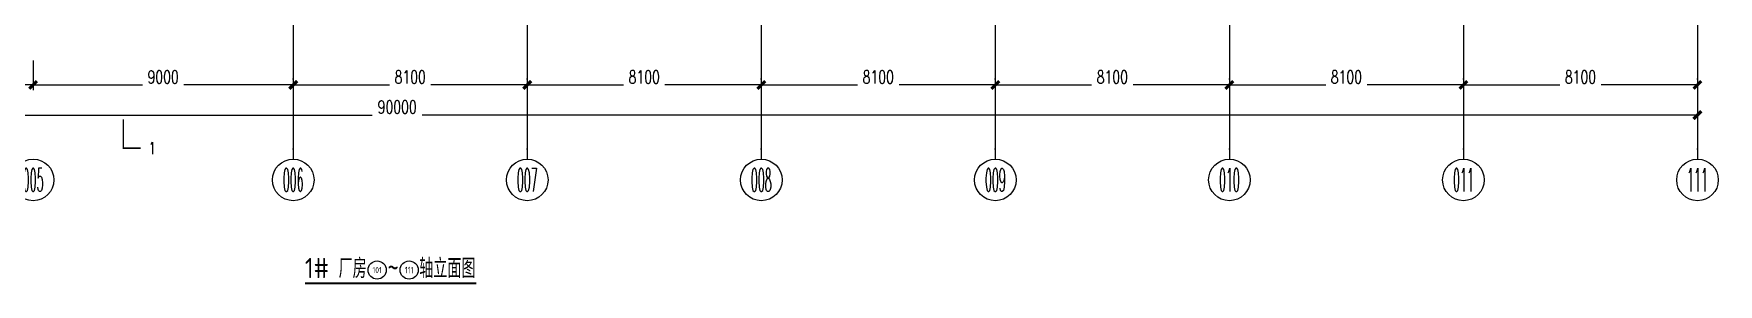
# Model space of a CAD drawing. Extents: x -2072575 to 87763, y 445513 to 805276.
# Drawn here: x -1997922 to -1939620, y 545166 to 553837 of the extents above; entities that cross this region are included whole.
import ezdxf
from ezdxf.enums import TextEntityAlignment as Align

# ---------------------------------------------------------------- set-up
doc = ezdxf.new("R2010")
doc.units = 0
doc.header["$LTSCALE"] = 1000
doc.linetypes.add('CENTER', pattern=[2, 1.25, -0.25, 0.25, -0.25])
doc.linetypes.add('DOTE', pattern=[2.42, 2, -0.2, 0.02, -0.2])
doc.layers.get('Defpoints').update_dxf_attribs({"color": 210})
for name, color, linetype in [('3符号', 3, 'Continuous'), ('A-AXIS-DOTE', 14, 'DOTE'), ('A-AXIS-DP', 126, 'Continuous'), ('DIM', 173, 'Continuous'), ('DIM_SYMB', 3, 'Continuous'), ('DOTE', 1, 'CENTER'), ('PUB_TEXT', 7, 'Continuous')]:
    doc.layers.add(name, color=color, linetype=linetype)
doc.styles.add('_TCH_AXIS', font='COMPLEX', dxfattribs={"bigfont": 'GBCBIG'})
doc.styles.add('_TCH_LABEL', font='COMPLEX', dxfattribs={"bigfont": 'GBCBIG'})
doc.styles.add('DHTEXT-1', font='romans.shx', dxfattribs={"width": 0.7, "bigfont": 'chinese.shx'})
doc.styles.get("Standard").update_dxf_attribs({"font": 'gbenor.shx', "bigfont": 'gbcbig.shx'})
doc.dimstyles.new('ZN180', dxfattribs={"dimscale": 180, "dimtxt": 2.5, "dimasz": 1.5, "dimexe": 1, "dimexo": 2, "dimgap": 0.9, "dimtad": 1, "dimdec": 0, "dimdsep": 46, "dimtxsty": 'DHTEXT-1', "dimblk": 'ARCHTICK', "dimcen": 2.5, "dimclrd": 173, "dimclre": 173, "dimclrt": 7, "dimazin": 2, "dimtfac": 1, "dimtdec": 0, "dimtix": 1, "dimtmove": 2, "dimatfit": 3, "dimfxl": 0, "dimarcsym": 0})

# ---------------------------------------------------------------- blocks, each defined once
blk = doc.blocks.new('_ArchTick')
at = {"color": 0, "linetype": 'ByBlock', "const_width": 0.4}
blk.add_lwpolyline([(-0.5, -0.5), (0.5, 0.5)], dxfattribs=at)
blk = doc.blocks.new('*D858')
at = {"layer": 'Defpoints', "color": 0, "ltscale": 1800, "transparency": 16777216}
for p in [(24300, -1577), (32400, -1577), (32400, -2784)]:
    blk.add_point(p, dxfattribs=at)
at = {"layer": 'DIM', "color": 173, "linetype": 'ByBlock', "lineweight": -2, "ltscale": 1800, "transparency": 16777216}
for p, q in [((24300, -1937), (24300, -2964)), ((32400, -1937), (32400, -2964)), ((24300, -2784), (27633, -2784)), ((32400, -2784), (29067, -2784))]:
    blk.add_line(p, q, dxfattribs=at)
at = {"layer": 'DIM', "color": 173, "lineweight": -2, "ltscale": 1800, "transparency": 16777216, "xscale": 270, "yscale": 270, "zscale": 270, "rotation": 180}
blk.add_blockref('_ArchTick', (24300, -2784), dxfattribs=at)
at = {"layer": 'DIM', "color": 173, "lineweight": -2, "ltscale": 1800, "transparency": 16777216, "xscale": 270, "yscale": 270, "zscale": 270}
blk.add_blockref('_ArchTick', (32400, -2784), dxfattribs=at)
at = {"layer": 'DIM', "color": 7, "ltscale": 1800, "transparency": 16777216, "insert": (28350, -2509), "char_height": 450, "attachment_point": 5, "style": 'DHTEXT-1'}
blk.add_mtext('8100', dxfattribs=at)
blk = doc.blocks.new('*D859')
at = {"layer": 'Defpoints', "color": 0, "ltscale": 1800, "transparency": 16777216}
for p in [(32400, -1577), (41400, -1577), (41400, -2784)]:
    blk.add_point(p, dxfattribs=at)
at = {"layer": 'DIM', "color": 173, "linetype": 'ByBlock', "lineweight": -2, "ltscale": 1800, "transparency": 16777216}
for p, q in [((32400, -1937), (32400, -2964)), ((41400, -1937), (41400, -2964)), ((32400, -2784), (36183, -2784)), ((41400, -2784), (37617, -2784))]:
    blk.add_line(p, q, dxfattribs=at)
at = {"layer": 'DIM', "color": 173, "lineweight": -2, "ltscale": 1800, "transparency": 16777216, "xscale": 270, "yscale": 270, "zscale": 270, "rotation": 180}
blk.add_blockref('_ArchTick', (32400, -2784), dxfattribs=at)
at = {"layer": 'DIM', "color": 173, "lineweight": -2, "ltscale": 1800, "transparency": 16777216, "xscale": 270, "yscale": 270, "zscale": 270}
blk.add_blockref('_ArchTick', (41400, -2784), dxfattribs=at)
at = {"layer": 'DIM', "color": 7, "ltscale": 1800, "transparency": 16777216, "insert": (36900, -2509), "char_height": 450, "attachment_point": 5, "style": 'DHTEXT-1'}
blk.add_mtext('9000', dxfattribs=at)
blk = doc.blocks.new('*D860')
at = {"layer": 'Defpoints', "color": 0, "ltscale": 1800, "transparency": 16777216}
for p in [(41400, -1577), (49500, -1577), (49500, -2784)]:
    blk.add_point(p, dxfattribs=at)
at = {"layer": 'DIM', "color": 173, "linetype": 'ByBlock', "lineweight": -2, "ltscale": 1800, "transparency": 16777216}
for p, q in [((41400, -1937), (41400, -2964)), ((49500, -1937), (49500, -2964)), ((41400, -2784), (44733, -2784)), ((49500, -2784), (46167, -2784))]:
    blk.add_line(p, q, dxfattribs=at)
at = {"layer": 'DIM', "color": 173, "lineweight": -2, "ltscale": 1800, "transparency": 16777216, "xscale": 270, "yscale": 270, "zscale": 270, "rotation": 180}
blk.add_blockref('_ArchTick', (41400, -2784), dxfattribs=at)
at = {"layer": 'DIM', "color": 173, "lineweight": -2, "ltscale": 1800, "transparency": 16777216, "xscale": 270, "yscale": 270, "zscale": 270}
blk.add_blockref('_ArchTick', (49500, -2784), dxfattribs=at)
at = {"layer": 'DIM', "color": 7, "ltscale": 1800, "transparency": 16777216, "insert": (45450, -2509), "char_height": 450, "attachment_point": 5, "style": 'DHTEXT-1'}
blk.add_mtext('8100', dxfattribs=at)
blk = doc.blocks.new('*D861')
at = {"layer": 'Defpoints', "color": 0, "ltscale": 1800, "transparency": 16777216}
for p in [(49500, -1577), (57600, -1577), (57600, -2784)]:
    blk.add_point(p, dxfattribs=at)
at = {"layer": 'DIM', "color": 173, "linetype": 'ByBlock', "lineweight": -2, "ltscale": 1800, "transparency": 16777216}
for p, q in [((49500, -1937), (49500, -2964)), ((57600, -1937), (57600, -2964)), ((49500, -2784), (52833, -2784)), ((57600, -2784), (54267, -2784))]:
    blk.add_line(p, q, dxfattribs=at)
at = {"layer": 'DIM', "color": 173, "lineweight": -2, "ltscale": 1800, "transparency": 16777216, "xscale": 270, "yscale": 270, "zscale": 270, "rotation": 180}
blk.add_blockref('_ArchTick', (49500, -2784), dxfattribs=at)
at = {"layer": 'DIM', "color": 173, "lineweight": -2, "ltscale": 1800, "transparency": 16777216, "xscale": 270, "yscale": 270, "zscale": 270}
blk.add_blockref('_ArchTick', (57600, -2784), dxfattribs=at)
at = {"layer": 'DIM', "color": 7, "ltscale": 1800, "transparency": 16777216, "insert": (53550, -2509), "char_height": 450, "attachment_point": 5, "style": 'DHTEXT-1'}
blk.add_mtext('8100', dxfattribs=at)
blk = doc.blocks.new('*D862')
at = {"layer": 'Defpoints', "color": 0, "ltscale": 1800, "transparency": 16777216}
for p in [(57600, -1577), (65700, -1577), (65700, -2784)]:
    blk.add_point(p, dxfattribs=at)
at = {"layer": 'DIM', "color": 173, "linetype": 'ByBlock', "lineweight": -2, "ltscale": 1800, "transparency": 16777216}
for p, q in [((57600, -1937), (57600, -2964)), ((65700, -1937), (65700, -2964)), ((57600, -2784), (60933, -2784)), ((65700, -2784), (62367, -2784))]:
    blk.add_line(p, q, dxfattribs=at)
at = {"layer": 'DIM', "color": 173, "lineweight": -2, "ltscale": 1800, "transparency": 16777216, "xscale": 270, "yscale": 270, "zscale": 270, "rotation": 180}
blk.add_blockref('_ArchTick', (57600, -2784), dxfattribs=at)
at = {"layer": 'DIM', "color": 173, "lineweight": -2, "ltscale": 1800, "transparency": 16777216, "xscale": 270, "yscale": 270, "zscale": 270}
blk.add_blockref('_ArchTick', (65700, -2784), dxfattribs=at)
at = {"layer": 'DIM', "color": 7, "ltscale": 1800, "transparency": 16777216, "insert": (61650, -2509), "char_height": 450, "attachment_point": 5, "style": 'DHTEXT-1'}
blk.add_mtext('8100', dxfattribs=at)
blk = doc.blocks.new('*D863')
at = {"layer": 'Defpoints', "color": 0, "ltscale": 1800, "transparency": 16777216}
for p in [(65700, -1577), (73800, -1577), (73800, -2784)]:
    blk.add_point(p, dxfattribs=at)
at = {"layer": 'DIM', "color": 173, "linetype": 'ByBlock', "lineweight": -2, "ltscale": 1800, "transparency": 16777216}
for p, q in [((65700, -1937), (65700, -2964)), ((73800, -1937), (73800, -2964)), ((65700, -2784), (69033, -2784)), ((73800, -2784), (70467, -2784))]:
    blk.add_line(p, q, dxfattribs=at)
at = {"layer": 'DIM', "color": 173, "lineweight": -2, "ltscale": 1800, "transparency": 16777216, "xscale": 270, "yscale": 270, "zscale": 270, "rotation": 180}
blk.add_blockref('_ArchTick', (65700, -2784), dxfattribs=at)
at = {"layer": 'DIM', "color": 173, "lineweight": -2, "ltscale": 1800, "transparency": 16777216, "xscale": 270, "yscale": 270, "zscale": 270}
blk.add_blockref('_ArchTick', (73800, -2784), dxfattribs=at)
at = {"layer": 'DIM', "color": 7, "ltscale": 1800, "transparency": 16777216, "insert": (69750, -2509), "char_height": 450, "attachment_point": 5, "style": 'DHTEXT-1'}
blk.add_mtext('8100', dxfattribs=at)
blk = doc.blocks.new('*D864')
at = {"layer": 'Defpoints', "color": 0, "ltscale": 1800, "transparency": 16777216}
for p in [(73800, -1577), (81900, -1577), (81900, -2784)]:
    blk.add_point(p, dxfattribs=at)
at = {"layer": 'DIM', "color": 173, "linetype": 'ByBlock', "lineweight": -2, "ltscale": 1800, "transparency": 16777216}
for p, q in [((73800, -1937), (73800, -2964)), ((81900, -1937), (81900, -2964)), ((73800, -2784), (77133, -2784)), ((81900, -2784), (78567, -2784))]:
    blk.add_line(p, q, dxfattribs=at)
at = {"layer": 'DIM', "color": 173, "lineweight": -2, "ltscale": 1800, "transparency": 16777216, "xscale": 270, "yscale": 270, "zscale": 270, "rotation": 180}
blk.add_blockref('_ArchTick', (73800, -2784), dxfattribs=at)
at = {"layer": 'DIM', "color": 173, "lineweight": -2, "ltscale": 1800, "transparency": 16777216, "xscale": 270, "yscale": 270, "zscale": 270}
blk.add_blockref('_ArchTick', (81900, -2784), dxfattribs=at)
at = {"layer": 'DIM', "color": 7, "ltscale": 1800, "transparency": 16777216, "insert": (77850, -2509), "char_height": 450, "attachment_point": 5, "style": 'DHTEXT-1'}
blk.add_mtext('8100', dxfattribs=at)
blk = doc.blocks.new('*D865')
at = {"layer": 'Defpoints', "color": 0, "ltscale": 1800, "transparency": 16777216}
for p in [(81900, -1577), (90000, -1577), (90000, -2784)]:
    blk.add_point(p, dxfattribs=at)
at = {"layer": 'DIM', "color": 173, "linetype": 'ByBlock', "lineweight": -2, "ltscale": 1800, "transparency": 16777216}
for p, q in [((81900, -1937), (81900, -2964)), ((90000, -1937), (90000, -2964)), ((81900, -2784), (85233, -2784)), ((90000, -2784), (86667, -2784))]:
    blk.add_line(p, q, dxfattribs=at)
at = {"layer": 'DIM', "color": 173, "lineweight": -2, "ltscale": 1800, "transparency": 16777216, "xscale": 270, "yscale": 270, "zscale": 270, "rotation": 180}
blk.add_blockref('_ArchTick', (81900, -2784), dxfattribs=at)
at = {"layer": 'DIM', "color": 173, "lineweight": -2, "ltscale": 1800, "transparency": 16777216, "xscale": 270, "yscale": 270, "zscale": 270}
blk.add_blockref('_ArchTick', (90000, -2784), dxfattribs=at)
at = {"layer": 'DIM', "color": 7, "ltscale": 1800, "transparency": 16777216, "insert": (85950, -2509), "char_height": 450, "attachment_point": 5, "style": 'DHTEXT-1'}
blk.add_mtext('8100', dxfattribs=at)
blk = doc.blocks.new('*D876')
at = {"layer": 'Defpoints', "color": 0, "ltscale": 1800, "transparency": 16777216}
for p in [(0, -1991), (90000, -1991), (90000, -3824)]:
    blk.add_point(p, dxfattribs=at)
at = {"layer": 'DIM', "color": 173, "linetype": 'ByBlock', "lineweight": -2, "ltscale": 1800, "transparency": 16777216}
for p, q in [((0, -2351), (0, -4004)), ((90000, -2351), (90000, -4004)), ((0, -3824), (44133, -3824)), ((90000, -3824), (45867, -3824))]:
    blk.add_line(p, q, dxfattribs=at)
at = {"layer": 'DIM', "color": 173, "lineweight": -2, "ltscale": 1800, "transparency": 16777216, "xscale": 270, "yscale": 270, "zscale": 270, "rotation": 180}
blk.add_blockref('_ArchTick', (0, -3824), dxfattribs=at)
at = {"layer": 'DIM', "color": 173, "lineweight": -2, "ltscale": 1800, "transparency": 16777216, "xscale": 270, "yscale": 270, "zscale": 270}
blk.add_blockref('_ArchTick', (90000, -3824), dxfattribs=at)
at = {"layer": 'DIM', "color": 7, "ltscale": 1800, "transparency": 16777216, "insert": (45000, -3549), "char_height": 450, "attachment_point": 5, "style": 'DHTEXT-1'}
blk.add_mtext('90000', dxfattribs=at)
blk = doc.blocks.new('卓越-轴号')
blk.add_circle((0, 0), 4)
at = {"color": 0, "style": '_TCH_AXIS', "width": 1.041667, "flags": 8}
blk.add_attdef('A', text='', height=4.48, dxfattribs=at).set_placement((-2, -2.24), (2, -2.24), align=Align.FIT)
blk = doc.blocks.new('*U127')
at = {"const_width": 0.5}
for points in [[(6, 0), (0, 0), (0, -10)], [(6, -224.8), (0, -224.8), (0, -214.8)]]:
    blk.add_lwpolyline(points, dxfattribs=at)
at = {"color": 0, "style": '_TCH_LABEL', "width": 0.705882, "flags": 8}
for tag, p in [('编号上', (10.01, 0)), ('编号下', (10.01, -224.8))]:
    blk.add_attdef(tag, text='', height=4.25, dxfattribs=at).set_placement(p, align=Align.MIDDLE_CENTER)
blk = doc.blocks.new('20250821111538')
at = {"layer": 'DOTE', "ltscale": 180}
for p, q in [((41400, 18985.3), (41400, -5350)), ((41400, 18985.3), (41400, -5350)), ((49500, 18985.3), (49500, -5350)), ((57600, 18985.3), (57600, -5350)), ((65700, 18985.3), (65700, -5350)), ((73800, 18985.3), (73800, -5350)), ((81900, 18985.3), (81900, -5350)), ((90000, 18985.3), (90000, -5350))]:
    blk.add_line(p, q, dxfattribs=at)
at = {"layer": '3符号', "color": 7}
ref = blk.add_blockref('卓越-轴号', (32401.1, -6070), dxfattribs=dict(at, xscale=180, yscale=180, zscale=180))
ref.add_attrib('A', '005', dxfattribs={"layer": '0', "color": 0, "height": 806.4, "style": '_TCH_AXIS', "width": 0.347222}).set_placement((32041.1, -6473.2), (32761.1, -6473.2), align=Align.FIT)
ref = blk.add_blockref('卓越-轴号', (41401.1, -6070), dxfattribs=dict(at, xscale=180, yscale=180, zscale=180))
ref.add_attrib('A', '006', dxfattribs={"layer": '0', "color": 0, "height": 806.4, "style": '_TCH_AXIS', "width": 0.347222}).set_placement((41041.1, -6473.2), (41761.1, -6473.2), align=Align.FIT)
ref = blk.add_blockref('卓越-轴号', (49501.1, -6070), dxfattribs=dict(at, xscale=180, yscale=180, zscale=180))
ref.add_attrib('A', '007', dxfattribs={"layer": '0', "color": 0, "height": 806.4, "style": '_TCH_AXIS', "width": 0.347222}).set_placement((49141.1, -6473.2), (49861.1, -6473.2), align=Align.FIT)
ref = blk.add_blockref('卓越-轴号', (57601.1, -6070), dxfattribs=dict(at, xscale=180, yscale=180, zscale=180))
ref.add_attrib('A', '008', dxfattribs={"layer": '0', "color": 0, "height": 806.4, "style": '_TCH_AXIS', "width": 0.347222}).set_placement((57241.1, -6473.2), (57961.1, -6473.2), align=Align.FIT)
ref = blk.add_blockref('卓越-轴号', (65701.1, -6070), dxfattribs=dict(at, xscale=180, yscale=180, zscale=180))
ref.add_attrib('A', '009', dxfattribs={"layer": '0', "color": 0, "height": 806.4, "style": '_TCH_AXIS', "width": 0.347222}).set_placement((65341.1, -6473.2), (66061.1, -6473.2), align=Align.FIT)
ref = blk.add_blockref('卓越-轴号', (73801.1, -6070), dxfattribs=dict(at, xscale=180, yscale=180, zscale=180))
ref.add_attrib('A', '010', dxfattribs={"layer": '0', "color": 0, "height": 806.4, "style": '_TCH_AXIS', "width": 0.382653}).set_placement((73441.1, -6473.2), (74161.1, -6473.2), align=Align.FIT)
ref = blk.add_blockref('卓越-轴号', (81901.1, -6070), dxfattribs=dict(at, xscale=180, yscale=180, zscale=180))
ref.add_attrib('A', '011', dxfattribs={"layer": '0', "color": 0, "height": 806.4, "style": '_TCH_AXIS', "width": 0.426136}).set_placement((81541.1, -6473.2), (82261.1, -6473.2), align=Align.FIT)
ref = blk.add_blockref('卓越-轴号', (90001.1, -6070), dxfattribs=dict(at, xscale=180, yscale=180, zscale=180))
ref.add_attrib('A', '111', dxfattribs={"layer": '0', "color": 0, "height": 806.4, "style": '_TCH_AXIS', "width": 0.480769}).set_placement((89641.1, -6473.2), (90361.1, -6473.2), align=Align.FIT)
at = {"layer": 'DIM', "ltscale": 1800}
for base, p1, p2, picture, middle in [((32400, -2784.1), (24300, -1577.5), (32400, -1577.5), '*D858', (28350, -2509.1)), ((41400, -2784.1), (32400, -1577.5), (41400, -1577.5), '*D859', (36900, -2509.1)), ((49500, -2784.1), (41400, -1577.5), (49500, -1577.5), '*D860', (45450, -2509.1)), ((57600, -2784.1), (49500, -1577.5), (57600, -1577.5), '*D861', (53550, -2509.1)), ((65700, -2784.1), (57600, -1577.5), (65700, -1577.5), '*D862', (61650, -2509.1)), ((73800, -2784.1), (65700, -1577.5), (73800, -1577.5), '*D863', (69750, -2509.1)), ((81900, -2784.1), (73800, -1577.5), (81900, -1577.5), '*D864', (77850, -2509.1)), ((90000, -2784.1), (81900, -1577.5), (90000, -1577.5), '*D865', (85950, -2509.1)), ((90000, -3824.1), (0, -1991.4), (90000, -1991.4), '*D876', (45000, -3549.1))]:
    dim = blk.add_linear_dim(base=base, p1=p1, p2=p2, angle=0, dimstyle='ZN180', dxfattribs=at)
    dim.commit()
    dim.dimension.update_dxf_attribs({"geometry": picture, "text_midpoint": middle, "dimtype": 129})

msp = doc.modelspace()

# ---------------------------------------------------------------- linework, layer by layer
at = {"layer": 'A-AXIS-DOTE'}
for p, q in [((-1988941.1, 573832.9), (-1988941.1, 549497.6)), ((-1988941.1, 573832.9), (-1988941.1, 549497.6)), ((-1980841.1, 573832.9), (-1980841.1, 549497.6)), ((-1972741.1, 573832.9), (-1972741.1, 549497.6)), ((-1964641.1, 573832.9), (-1964641.1, 549497.6)), ((-1956541.1, 573832.9), (-1956541.1, 549497.6)), ((-1948441.1, 573832.9), (-1948441.1, 549497.6)), ((-1940341.1, 573832.9), (-1940341.1, 549497.6))]:
    msp.add_line(p, q, dxfattribs=at)
at = {"layer": 'DIM_SYMB', "const_width": 70}
msp.add_lwpolyline([(-1988535.6, 545201.5), (-1982598.3, 545201.5)], dxfattribs=at)
at = {"layer": 'PUB_TEXT'}
for centre in [(-1986036, 545658.7), (-1984927.6, 545658.7)]:
    msp.add_circle(centre, 315, dxfattribs=at)

# ---------------------------------------------------------------- block references
at = {"layer": '3符号', "color": 7}
ref = msp.add_blockref('*U127', (-1994821, 572355.6), dxfattribs=dict(at, xscale=100, yscale=100, zscale=100))
ref.add_attrib('编号上', '1', dxfattribs={"layer": '0', "color": 0, "height": 425, "style": '_TCH_LABEL', "width": 0.705882}).set_placement((-1993820.5, 572355.6), align=Align.MIDDLE_CENTER)
ref.add_attrib('编号下', '1', dxfattribs={"layer": '0', "color": 0, "height": 425, "style": '_TCH_LABEL', "width": 0.705882}).set_placement((-1993820.5, 549875.8), align=Align.MIDDLE_CENTER)
at = {"layer": 'A-AXIS-DP', "ltscale": 2800}
msp.add_blockref('20250821111538', (-2030341.1, 554847.6), dxfattribs=at)

# ---------------------------------------------------------------- texts
at = {"layer": 'PUB_TEXT'}
for s, height, p in [('1#', 700, (-1988535.6, 545378.7)), ('厂房', 675.18, (-1987368.9, 545378.7)), ('~', 700, (-1985686, 545378.7)), ('轴立面图', 675.18, (-1984577.6, 545378.7))]:
    msp.add_text(s, height=height, dxfattribs=at).set_placement(p)
for s, height, width, p, p2 in [('101', 204.53, 1.203248, (-1986194.9, 545556.4), (-1985877, 545556.4)), ('111', 226.8, 1.185185, (-1985078.8, 545545.3), (-1984776.4, 545545.3))]:
    msp.add_text(s, height=height, dxfattribs=dict(at, width=width)).set_placement(p, p2, align=Align.FIT)

doc.saveas('drawing.dxf')
